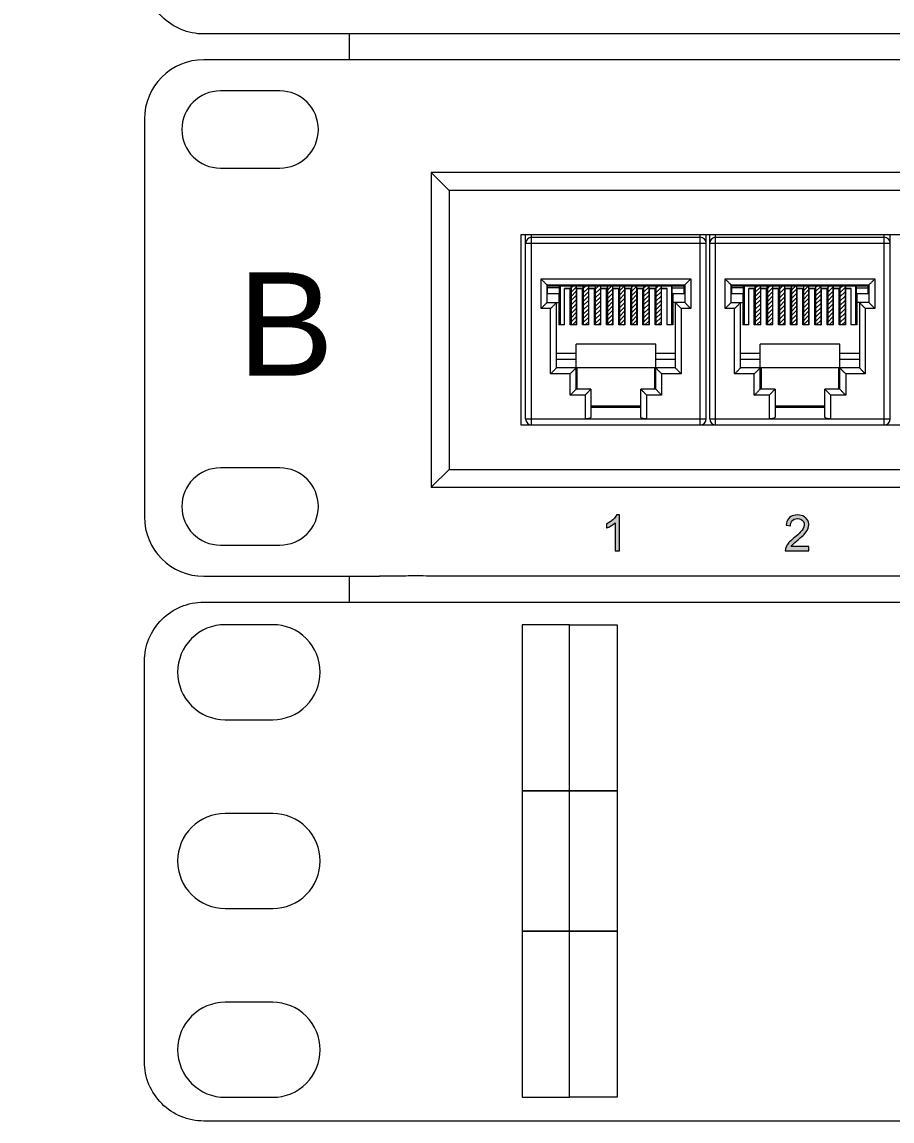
# Model space of a CAD drawing. Header units: millimetres. Extents: x 1256 to 2931, y 3298 to 3694.
# Drawn here: x 1394.53 to 1411.2, y 3572.91 to 3593.99 of the extents above; entities that cross this region are included whole.
import ezdxf

# ---------------------------------------------------------------- set-up
doc = ezdxf.new("R2010")
doc.units = ezdxf.units.MM
doc.layers.get('0').update_dxf_attribs({"color": 250, "lineweight": 5})
for name, color, linetype, lineweight in [('(B) 1U - NVR', 250, 'Continuous', 5), ('(B) 1U - Patch Panel nº', 250, 'Continuous', 5), ('(C)1U - Gestion Cable', 250, 'Continuous', 5), ('Rack 1 - 2', 250, 'Continuous', 5)]:
    doc.layers.add(name, color=color, linetype=linetype, lineweight=lineweight)
doc.styles.get("Standard").update_dxf_attribs({"font": 'Arial.ttf'})
pattern_1 = [(45, (22431.4554, 105.91026), (-0.166441777, 0.166441777), [])]
pattern_2 = [(45, (22445.8194, 105.91026), (-0.166441777, 0.166441777), [])]

# ---------------------------------------------------------------- blocks, each defined once
blk = doc.blocks.new('1U - Patch Panel 24P RJ45')
at = {"layer": '(B) 1U - Patch Panel nº', "lineweight": 5}
h = blk.add_hatch(dxfattribs=at)
h.set_pattern_fill('ANSI31', color=250, scale=0.074137, style=0)
h.set_pattern_definition(pattern_1)
h.paths.add_polyline_path([(23072.856, 717.034), (23072.542, 717.034), (23072.459, 717.026), (23072.459, 713.968), (23072.856, 713.968)])
h = blk.add_hatch(dxfattribs=at)
h.set_pattern_fill('ANSI31', color=250, scale=0.074137, style=0)
h.set_pattern_definition(pattern_1)
h.paths.add_polyline_path([(23073.799, 717.034), (23073.466, 717.034), (23073.402, 717.029), (23073.402, 713.968), (23073.799, 713.968)])
h.paths.add_polyline_path([(23074.738, 717.034), (23074.34, 717.034), (23074.34, 713.968), (23074.738, 713.968)])
h.paths.add_polyline_path([(23075.681, 717.034), (23075.283, 717.034), (23075.283, 713.968), (23075.681, 713.968)])
h.paths.add_polyline_path([(23076.619, 717.034), (23076.221, 717.034), (23076.221, 713.968), (23076.619, 713.968)])
h.paths.add_polyline_path([(23077.165, 713.968), (23077.564, 713.968), (23077.564, 717.034), (23077.165, 717.034)])
h.paths.add_polyline_path([(23078.113, 713.968), (23078.51, 713.968), (23078.51, 717.034), (23078.113, 717.034)])
h = blk.add_hatch(dxfattribs=at)
h.set_pattern_fill('ANSI31', color=250, scale=0.074137, style=0)
h.set_pattern_definition(pattern_1)
h.paths.add_polyline_path([(23079.071, 713.968), (23079.469, 713.968), (23079.469, 717.033), (23079.443, 717.034), (23079.071, 717.034)])
h = blk.add_hatch(dxfattribs=at)
h.set_pattern_fill('ANSI31', color=250, scale=0.074137, style=0)
h.set_pattern_definition(pattern_2)
h.paths.add_polyline_path([(23087.22, 717.034), (23086.906, 717.034), (23086.823, 717.026), (23086.823, 713.968), (23087.22, 713.968)])
h = blk.add_hatch(dxfattribs=at)
h.set_pattern_fill('ANSI31', color=250, scale=0.074137, style=0)
h.set_pattern_definition(pattern_2)
h.paths.add_polyline_path([(23088.163, 717.034), (23087.83, 717.034), (23087.766, 717.029), (23087.766, 713.968), (23088.163, 713.968)])
h.paths.add_polyline_path([(23089.102, 717.034), (23088.704, 717.034), (23088.704, 713.968), (23089.102, 713.968)])
h.paths.add_polyline_path([(23090.045, 717.034), (23089.647, 717.034), (23089.647, 713.968), (23090.045, 713.968)])
h.paths.add_polyline_path([(23090.983, 717.034), (23090.585, 717.034), (23090.585, 713.968), (23090.983, 713.968)])
h.paths.add_polyline_path([(23091.529, 713.968), (23091.928, 713.968), (23091.928, 717.034), (23091.529, 717.034)])
h.paths.add_polyline_path([(23092.477, 713.968), (23092.874, 713.968), (23092.874, 717.034), (23092.477, 717.034)])
h = blk.add_hatch(dxfattribs=at)
h.set_pattern_fill('ANSI31', color=250, scale=0.074137, style=0)
h.set_pattern_definition(pattern_2)
h.paths.add_polyline_path([(23093.435, 713.968), (23093.833, 713.968), (23093.833, 717.033), (23093.807, 717.034), (23093.435, 717.034)])
for points in [[(23075.888, 698.521), (23075.888, 696.345), (23076.229, 696.345), (23076.229, 699.137), (23076.009, 699.137), (23075.972, 699.065), (23075.899, 698.966), (23075.842, 698.9), (23075.778, 698.833), (23075.706, 698.765), (23075.645, 698.713), (23075.579, 698.662), (23075.51, 698.612), (23075.438, 698.565), (23075.364, 698.521), (23075.286, 698.479), (23075.206, 698.439), (23075.206, 698.109), (23075.251, 698.127), (23075.325, 698.158), (23075.401, 698.195), (23075.481, 698.237), (23075.566, 698.285), (23075.62, 698.318), (23075.697, 698.369), (23075.768, 698.419), (23075.831, 698.47)], [(23090.398, 698.792), (23090.501, 698.717), (23090.575, 698.628), (23090.628, 698.509), (23090.645, 698.374), (23090.645, 698.339), (23090.621, 698.219), (23090.568, 698.093), (23090.486, 697.965), (23090.476, 697.951), (23090.415, 697.875), (23090.338, 697.791), (23090.244, 697.699), (23090.137, 697.599), (23090.012, 697.491), (23089.874, 697.374), (23089.817, 697.326), (23089.698, 697.224), (23089.595, 697.128), (23089.506, 697.037), (23089.429, 696.954), (23089.412, 696.934), (23089.326, 696.818), (23089.256, 696.701), (23089.204, 696.584), (23089.175, 696.483), (23089.164, 696.346), (23091, 696.346), (23091, 696.674), (23089.637, 696.674), (23089.69, 696.751), (23089.782, 696.86), (23089.83, 696.908), (23089.915, 696.984), (23090.029, 697.086), (23090.176, 697.209), (23090.207, 697.236), (23090.336, 697.347), (23090.451, 697.449), (23090.55, 697.543), (23090.634, 697.625), (23090.702, 697.699), (23090.796, 697.814), (23090.873, 697.928), (23090.928, 698.039), (23090.951, 698.099), (23090.984, 698.231), (23090.997, 698.367), (23090.993, 698.448), (23090.969, 698.58), (23090.923, 698.702), (23090.854, 698.815), (23090.764, 698.917), (23090.754, 698.925), (23090.655, 699.002), (23090.542, 699.062), (23090.417, 699.104), (23090.281, 699.129), (23090.13, 699.137), (23090.127, 699.137), (23089.976, 699.129), (23089.838, 699.105), (23089.712, 699.063), (23089.599, 699.006), (23089.499, 698.934), (23089.413, 698.843), (23089.342, 698.738), (23089.289, 698.618), (23089.25, 698.484), (23089.228, 698.335), (23089.578, 698.298), (23089.581, 698.348), (23089.603, 698.488), (23089.652, 698.608), (23089.729, 698.707), (23089.749, 698.727), (23089.855, 698.798), (23089.979, 698.841), (23090.129, 698.856), (23090.275, 698.839)]]:
    blk.add_hatch(color=250, dxfattribs=at).paths.add_polyline_path(points)
at = {"layer": '(B) 1U - Patch Panel nº', "color": 250, "lineweight": 5}
for points in [[(23076.229, 699.137), (23076.009, 699.137), (23075.988, 699.097), (23075.947, 699.032), (23075.899, 698.966), (23075.842, 698.9), (23075.778, 698.833), (23075.706, 698.765), (23075.645, 698.713), (23075.579, 698.662), (23075.51, 698.612), (23075.438, 698.565), (23075.364, 698.521)], [(23075.888, 698.521), (23075.888, 696.345), (23076.229, 696.345), (23076.229, 699.137)], [(23090.13, 699.137), (23090.127, 699.137), (23089.976, 699.129), (23089.838, 699.105), (23089.712, 699.063), (23089.599, 699.006), (23089.499, 698.934), (23089.499, 698.934), (23089.413, 698.843), (23089.342, 698.738), (23089.289, 698.618), (23089.25, 698.484), (23089.228, 698.335), (23089.578, 698.298), (23089.581, 698.348), (23089.603, 698.488), (23089.652, 698.608), (23089.729, 698.707), (23089.749, 698.727), (23089.855, 698.798), (23089.979, 698.841), (23090.123, 698.855)], [(23090.764, 698.917), (23090.754, 698.925), (23090.655, 699.002), (23090.542, 699.062), (23090.417, 699.104), (23090.281, 699.129), (23090.13, 699.137)], [(23075.364, 698.521), (23075.286, 698.479), (23075.206, 698.439), (23075.206, 698.109), (23075.251, 698.127), (23075.325, 698.158), (23075.401, 698.195), (23075.481, 698.237), (23075.566, 698.285), (23075.62, 698.318), (23075.697, 698.369), (23075.768, 698.419), (23075.831, 698.47), (23075.888, 698.521)], [(23090.123, 698.855), (23090.134, 698.855), (23090.275, 698.839), (23090.398, 698.792), (23090.501, 698.717), (23090.575, 698.628), (23090.628, 698.509), (23090.645, 698.374), (23090.645, 698.339), (23090.621, 698.219), (23090.568, 698.093), (23090.486, 697.965), (23090.476, 697.951), (23090.415, 697.875), (23090.338, 697.791), (23090.244, 697.699), (23090.137, 697.599), (23090.012, 697.491), (23089.874, 697.374), (23089.817, 697.326), (23089.698, 697.224), (23089.595, 697.128), (23089.506, 697.037), (23089.429, 696.954), (23089.412, 696.934), (23089.326, 696.818), (23089.256, 696.701), (23089.204, 696.584), (23089.175, 696.483), (23089.164, 696.346), (23091, 696.346), (23091, 696.674), (23089.637, 696.674), (23089.69, 696.751), (23089.782, 696.86), (23089.83, 696.908), (23089.915, 696.984), (23090.029, 697.086), (23090.176, 697.209), (23090.207, 697.236), (23090.336, 697.347), (23090.451, 697.449), (23090.55, 697.543), (23090.634, 697.625), (23090.702, 697.699), (23090.796, 697.814), (23090.873, 697.928), (23090.928, 698.039), (23090.951, 698.099), (23090.984, 698.231), (23090.997, 698.367), (23090.993, 698.448), (23090.969, 698.58), (23090.923, 698.702), (23090.854, 698.815), (23090.764, 698.917)]]:
    blk.add_lwpolyline(points, dxfattribs=at)
at = {"color": 250, "linetype": 'Continuous', "lineweight": 5}
for p, q in [((23057.508, 734.668), (23043.792, 734.668)), ((23468.04, 734.668), (23057.508, 734.668)), ((23049.723, 732.235), (23045.09, 732.235)), ((23039.159, 730.034), (23039.159, 698.989)), ((23045.09, 726.211), (23049.723, 726.211)), ((23161.716, 725.864), (23061.539, 725.864)), ((23061.539, 725.864), (23061.539, 701.306)), ((23061.539, 725.864), (23062.929, 724.474)), ((23160.326, 724.474), (23062.929, 724.474)), ((23062.929, 724.474), (23062.929, 702.696)), ((23154.72, 720.999), (23068.536, 720.999)), ((23068.536, 720.999), (23068.536, 706.171)), ((23068.906, 706.635), (23068.906, 720.999)), ((23069.37, 706.171), (23069.37, 720.999)), ((23069.37, 720.813), (23082.529, 720.813)), ((23082.529, 706.171), (23082.529, 720.999)), ((23082.992, 706.635), (23082.992, 720.999)), ((23083.27, 706.635), (23083.27, 720.999)), ((23083.734, 706.171), (23083.734, 720.999)), ((23083.734, 720.813), (23096.893, 720.813)), ((23096.893, 706.171), (23096.893, 720.999)), ((23097.356, 706.635), (23097.356, 720.999)), ((23068.906, 720.35), (23082.992, 720.35)), ((23083.27, 720.35), (23097.356, 720.35)), ((23070.111, 717.558), (23081.788, 717.558)), ((23070.111, 715.253), (23070.111, 717.558)), ((23081.788, 717.558), (23081.788, 715.253)), ((23084.475, 717.558), (23096.152, 717.558)), ((23084.475, 715.253), (23084.475, 717.558)), ((23096.152, 717.558), (23096.152, 715.253)), ((23070.574, 717.095), (23081.324, 717.095)), ((23070.574, 717.095), (23070.574, 717.094)), ((23070.574, 715.716), (23070.574, 717.094)), ((23070.574, 717.034), (23081.324, 717.034)), ((23070.574, 716.82), (23070.621, 716.82)), ((23070.621, 716.41), (23070.621, 717.034)), ((23071.547, 716.874), (23070.621, 716.874)), ((23071.547, 716.41), (23070.621, 716.41)), ((23071.501, 716.41), (23071.501, 713.968)), ((23071.547, 713.968), (23071.547, 717.034)), ((23071.594, 717.034), (23071.594, 713.968)), ((23071.951, 713.968), (23071.951, 716.822)), ((23071.951, 716.822), (23072.386, 716.822)), ((23072.386, 716.818), (23071.951, 716.818)), ((23072.386, 713.968), (23072.386, 716.822)), ((23072.426, 717.034), (23072.426, 713.968)), ((23072.459, 717.034), (23072.459, 713.968)), ((23072.542, 717.034), (23072.459, 717.026)), ((23072.856, 717.034), (23072.856, 713.968)), ((23072.896, 713.968), (23072.896, 716.822)), ((23072.896, 716.822), (23073.331, 716.822)), ((23073.331, 716.818), (23072.896, 716.818)), ((23073.331, 713.968), (23073.331, 716.822)), ((23073.374, 717.034), (23073.374, 713.968)), ((23073.402, 717.034), (23073.402, 713.968)), ((23073.466, 717.034), (23073.402, 717.029)), ((23073.799, 717.034), (23073.799, 713.968)), ((23073.841, 713.968), (23073.841, 716.822)), ((23073.841, 716.822), (23074.277, 716.822)), ((23074.277, 716.818), (23073.841, 716.818)), ((23074.277, 713.968), (23074.277, 716.822)), ((23074.325, 717.034), (23074.325, 713.968)), ((23074.34, 717.034), (23074.34, 713.968)), ((23074.738, 717.034), (23074.738, 713.968)), ((23074.786, 713.968), (23074.786, 716.822)), ((23074.786, 716.822), (23075.222, 716.822)), ((23075.222, 716.818), (23074.786, 716.818)), ((23075.222, 713.968), (23075.222, 716.822)), ((23075.272, 717.034), (23075.272, 713.968)), ((23075.283, 717.034), (23075.283, 713.968)), ((23075.681, 717.034), (23075.681, 713.968)), ((23075.731, 713.968), (23075.731, 716.822)), ((23075.731, 716.822), (23076.167, 716.822)), ((23076.167, 716.818), (23075.731, 716.818)), ((23076.167, 713.968), (23076.167, 716.822)), ((23076.221, 717.034), (23076.221, 713.968)), ((23076.619, 717.034), (23076.619, 713.968)), ((23076.623, 717.034), (23076.623, 713.968)), ((23076.677, 713.968), (23076.677, 716.822)), ((23076.677, 716.822), (23077.112, 716.822)), ((23077.112, 716.818), (23076.677, 716.818)), ((23077.112, 713.968), (23077.112, 716.822)), ((23077.165, 717.034), (23077.165, 713.968)), ((23077.564, 717.034), (23077.564, 713.968)), ((23077.569, 717.034), (23077.569, 713.968)), ((23077.622, 713.968), (23077.622, 716.822)), ((23077.622, 716.822), (23078.058, 716.822)), ((23078.058, 716.818), (23077.622, 716.818)), ((23078.058, 713.968), (23078.058, 716.822)), ((23078.113, 717.034), (23078.113, 713.968)), ((23078.51, 717.034), (23078.51, 713.968)), ((23078.53, 717.034), (23078.53, 713.968)), ((23078.567, 713.968), (23078.567, 716.822)), ((23078.567, 716.822), (23079.003, 716.822)), ((23079.003, 716.818), (23078.567, 716.818)), ((23079.003, 713.968), (23079.003, 716.822)), ((23079.071, 717.034), (23079.071, 713.968)), ((23079.469, 717.033), (23079.443, 717.034)), ((23079.469, 717.036), (23079.469, 717.033)), ((23079.469, 717.034), (23079.469, 713.968)), ((23079.49, 717.034), (23079.49, 713.968)), ((23079.512, 713.968), (23079.512, 716.822)), ((23079.512, 716.822), (23079.948, 716.822)), ((23079.948, 716.818), (23079.512, 716.818)), ((23079.948, 713.968), (23079.948, 716.822)), ((23080.305, 713.968), (23080.305, 717.034)), ((23080.351, 713.968), (23080.351, 717.034)), ((23080.351, 716.874), (23081.278, 716.874)), ((23081.278, 716.41), (23080.351, 716.41)), ((23080.397, 716.41), (23080.397, 713.968)), ((23081.278, 716.41), (23081.278, 717.034)), ((23081.324, 716.82), (23081.278, 716.82)), ((23081.324, 717.095), (23081.324, 717.094)), ((23081.324, 717.094), (23081.324, 715.716)), ((23084.938, 717.095), (23095.688, 717.095)), ((23084.938, 717.095), (23084.938, 717.094)), ((23084.938, 715.716), (23084.938, 717.094)), ((23084.938, 717.034), (23095.688, 717.034)), ((23084.938, 716.82), (23084.985, 716.82)), ((23084.985, 716.41), (23084.985, 717.034)), ((23085.911, 716.874), (23084.985, 716.874)), ((23085.911, 716.41), (23084.985, 716.41)), ((23085.865, 716.41), (23085.865, 713.968)), ((23085.911, 713.968), (23085.911, 717.034)), ((23085.958, 717.034), (23085.958, 713.968)), ((23086.314, 713.968), (23086.314, 716.822)), ((23086.314, 716.822), (23086.75, 716.822)), ((23086.75, 716.818), (23086.314, 716.818)), ((23086.75, 713.968), (23086.75, 716.822)), ((23086.79, 717.034), (23086.79, 713.968)), ((23086.823, 717.034), (23086.823, 713.968)), ((23086.906, 717.034), (23086.823, 717.026)), ((23087.22, 717.034), (23087.22, 713.968)), ((23087.26, 713.968), (23087.26, 716.822)), ((23087.26, 716.822), (23087.695, 716.822)), ((23087.695, 716.818), (23087.26, 716.818)), ((23087.695, 713.968), (23087.695, 716.822)), ((23087.738, 717.034), (23087.738, 713.968)), ((23087.766, 717.034), (23087.766, 713.968)), ((23087.83, 717.034), (23087.766, 717.029)), ((23088.163, 717.034), (23088.163, 713.968)), ((23088.205, 716.822), (23088.641, 716.822)), ((23088.205, 713.968), (23088.205, 716.822)), ((23088.641, 716.818), (23088.205, 716.818)), ((23088.641, 713.968), (23088.641, 716.822)), ((23088.689, 717.034), (23088.689, 713.968)), ((23088.704, 717.034), (23088.704, 713.968)), ((23089.102, 717.034), (23089.102, 713.968)), ((23089.15, 713.968), (23089.15, 716.822)), ((23089.15, 716.822), (23089.586, 716.822)), ((23089.586, 716.818), (23089.15, 716.818)), ((23089.586, 713.968), (23089.586, 716.822)), ((23089.636, 717.034), (23089.636, 713.968)), ((23089.647, 717.034), (23089.647, 713.968)), ((23090.045, 717.034), (23090.045, 713.968)), ((23090.095, 713.968), (23090.095, 716.822)), ((23090.095, 716.822), (23090.531, 716.822)), ((23090.531, 716.818), (23090.095, 716.818)), ((23090.531, 713.968), (23090.531, 716.822)), ((23090.585, 717.034), (23090.585, 713.968)), ((23090.983, 717.034), (23090.983, 713.968)), ((23090.987, 717.034), (23090.987, 713.968)), ((23091.041, 713.968), (23091.041, 716.822)), ((23091.041, 716.822), (23091.476, 716.822)), ((23091.476, 716.818), (23091.041, 716.818)), ((23091.476, 713.968), (23091.476, 716.822)), ((23091.529, 717.034), (23091.529, 713.968)), ((23091.928, 717.034), (23091.928, 713.968)), ((23091.933, 717.034), (23091.933, 713.968)), ((23091.986, 713.968), (23091.986, 716.822)), ((23091.986, 716.822), (23092.422, 716.822)), ((23092.422, 716.818), (23091.986, 716.818)), ((23092.422, 713.968), (23092.422, 716.822)), ((23092.477, 717.034), (23092.477, 713.968)), ((23092.874, 717.034), (23092.874, 713.968)), ((23092.894, 717.034), (23092.894, 713.968)), ((23092.931, 713.968), (23092.931, 716.822)), ((23092.931, 716.822), (23093.367, 716.822)), ((23093.367, 716.818), (23092.931, 716.818)), ((23093.367, 713.968), (23093.367, 716.822)), ((23093.435, 717.034), (23093.435, 713.968)), ((23093.833, 717.033), (23093.807, 717.034)), ((23093.833, 717.036), (23093.833, 717.033)), ((23093.833, 717.034), (23093.833, 713.968)), ((23093.854, 717.034), (23093.854, 713.968)), ((23093.876, 713.968), (23093.876, 716.822)), ((23093.876, 716.822), (23094.312, 716.822)), ((23094.312, 716.818), (23093.876, 716.818)), ((23094.312, 713.968), (23094.312, 716.822)), ((23094.669, 713.968), (23094.669, 717.034)), ((23094.715, 713.968), (23094.715, 717.034)), ((23094.715, 716.874), (23095.642, 716.874)), ((23095.642, 716.41), (23094.715, 716.41)), ((23094.761, 716.41), (23094.761, 713.968)), ((23095.642, 716.41), (23095.642, 717.034)), ((23095.688, 716.82), (23095.642, 716.82)), ((23095.688, 717.095), (23095.688, 717.094)), ((23095.688, 717.094), (23095.688, 715.716)), ((23070.574, 715.716), (23071.501, 715.716)), ((23071.316, 710.619), (23071.316, 715.716)), ((23081.324, 715.716), (23080.397, 715.716)), ((23080.583, 715.716), (23080.583, 710.619)), ((23084.938, 715.716), (23085.865, 715.716)), ((23085.68, 710.619), (23085.68, 715.716)), ((23095.688, 715.716), (23094.761, 715.716)), ((23094.947, 715.716), (23094.947, 710.619)), ((23070.852, 715.253), (23070.111, 715.253)), ((23070.852, 710.156), (23070.852, 715.253)), ((23081.046, 715.253), (23081.046, 710.156)), ((23081.788, 715.253), (23081.046, 715.253)), ((23085.216, 715.253), (23084.475, 715.253)), ((23085.216, 710.156), (23085.216, 715.253)), ((23095.41, 715.253), (23095.41, 710.156)), ((23096.152, 715.253), (23095.41, 715.253)), ((23071.951, 713.968), (23071.501, 713.968)), ((23072.896, 713.968), (23072.386, 713.968)), ((23073.841, 713.968), (23073.331, 713.968)), ((23074.786, 713.968), (23074.277, 713.968)), ((23075.731, 713.968), (23075.222, 713.968)), ((23076.677, 713.968), (23076.167, 713.968)), ((23077.622, 713.968), (23077.112, 713.968)), ((23078.567, 713.968), (23078.058, 713.968)), ((23079.512, 713.968), (23079.003, 713.968)), ((23080.397, 713.968), (23079.948, 713.968)), ((23086.314, 713.968), (23085.865, 713.968)), ((23087.26, 713.968), (23086.75, 713.968)), ((23088.205, 713.968), (23087.695, 713.968)), ((23089.15, 713.968), (23088.641, 713.968)), ((23090.095, 713.968), (23089.586, 713.968)), ((23091.041, 713.968), (23090.531, 713.968)), ((23091.986, 713.968), (23091.476, 713.968)), ((23092.931, 713.968), (23092.422, 713.968)), ((23093.876, 713.968), (23093.367, 713.968)), ((23094.761, 713.968), (23094.312, 713.968)), ((23079.054, 712.473), (23072.845, 712.473)), ((23072.845, 708.951), (23072.845, 712.473)), ((23079.054, 708.951), (23079.054, 712.473)), ((23093.418, 712.473), (23087.209, 712.473)), ((23087.209, 708.951), (23087.209, 712.473)), ((23093.418, 708.951), (23093.418, 712.473)), ((23072.845, 711.731), (23071.316, 711.731)), ((23072.845, 711.268), (23071.316, 711.268)), ((23080.583, 711.731), (23079.054, 711.731)), ((23080.583, 711.268), (23079.054, 711.268)), ((23087.209, 711.731), (23085.68, 711.731)), ((23087.209, 711.268), (23085.68, 711.268)), ((23094.947, 711.731), (23093.418, 711.731)), ((23094.947, 711.268), (23093.418, 711.268)), ((23080.583, 710.619), (23071.316, 710.619)), ((23072.863, 710.619), (23072.863, 708.951)), ((23072.909, 710.619), (23072.909, 708.951)), ((23078.989, 708.951), (23078.989, 710.619)), ((23079.035, 708.951), (23079.035, 710.619)), ((23094.947, 710.619), (23085.68, 710.619)), ((23087.227, 710.619), (23087.227, 708.951)), ((23087.273, 710.619), (23087.273, 708.951)), ((23093.353, 708.951), (23093.353, 710.619)), ((23093.399, 708.951), (23093.399, 710.619)), ((23072.381, 710.156), (23070.852, 710.156)), ((23072.381, 708.488), (23072.381, 710.156)), ((23079.517, 710.156), (23079.517, 708.488)), ((23081.046, 710.156), (23079.517, 710.156)), ((23086.745, 710.156), (23085.216, 710.156)), ((23086.745, 708.488), (23086.745, 710.156)), ((23093.881, 710.156), (23093.881, 708.488)), ((23095.41, 710.156), (23093.881, 710.156)), ((23074.003, 708.951), (23072.845, 708.951)), ((23074.003, 708.951), (23074.003, 706.771)), ((23079.054, 708.951), (23077.895, 708.951)), ((23077.895, 706.771), (23077.895, 708.951)), ((23088.367, 708.951), (23087.209, 708.951)), ((23088.367, 708.951), (23088.367, 706.771)), ((23092.259, 706.771), (23092.259, 708.951)), ((23093.418, 708.951), (23092.259, 708.951)), ((23073.54, 708.488), (23072.381, 708.488)), ((23073.54, 708.488), (23073.54, 706.635)), ((23078.359, 706.635), (23078.359, 708.488)), ((23079.517, 708.488), (23078.359, 708.488)), ((23087.904, 708.488), (23086.745, 708.488)), ((23087.904, 708.488), (23087.904, 706.635)), ((23092.723, 706.635), (23092.723, 708.488)), ((23093.881, 708.488), (23092.723, 708.488)), ((23074.003, 707.654), (23077.895, 707.654)), ((23074.003, 707.608), (23077.895, 707.608)), ((23074.003, 707.561), (23077.895, 707.561)), ((23088.367, 707.654), (23092.259, 707.654)), ((23088.367, 707.608), (23092.259, 707.608)), ((23088.367, 707.561), (23092.259, 707.561)), ((23068.536, 706.171), (23154.72, 706.171)), ((23068.906, 706.635), (23082.992, 706.635)), ((23083.27, 706.635), (23097.356, 706.635)), ((23049.723, 702.812), (23045.09, 702.812)), ((23061.539, 701.306), (23062.929, 702.696)), ((23062.929, 702.696), (23160.326, 702.696)), ((23061.539, 701.306), (23161.716, 701.306)), ((23045.09, 696.788), (23049.723, 696.788)), ((23043.792, 694.356), (23057.508, 694.356)), ((23463.87, 694.356), (23061.678, 694.356))]:
    blk.add_line(p, q, dxfattribs=at)
for centre, radius, start, end in [((23043.792, 730.034), 4.634, 90, 180), ((23045.09, 729.223), 3.012, 90, 270), ((23049.723, 729.223), 3.012, 270, 90), ((23069.37, 720.35), 0.463, 90, 180), ((23082.529, 720.35), 0.463, 0, 90), ((23083.734, 720.35), 0.463, 90, 180), ((23096.893, 720.35), 0.463, 0, 90), ((23069.37, 706.635), 0.463, 180, 270), ((23082.529, 706.635), 0.463, 270, 0), ((23083.734, 706.635), 0.463, 180, 270), ((23096.893, 706.635), 0.463, 270, 0), ((23045.09, 699.8), 3.012, 90, 270), ((23049.723, 699.8), 3.012, 270, 90), ((23043.792, 698.989), 4.634, 180, 270)]:
    blk.add_arc(centre, radius, start, end, dxfattribs=at)
for points, start_tangent, end_tangent in [([(23070.574, 717.095), (23070.558, 717.111), (23070.519, 717.149), (23070.467, 717.202), (23070.404, 717.265), (23070.334, 717.334), (23070.261, 717.408), (23070.186, 717.483), (23070.111, 717.558)], (-0.707107, 0.707107), (-0.707107, 0.707107)), ([(23081.324, 717.095), (23081.341, 717.111), (23081.379, 717.149), (23081.432, 717.202), (23081.495, 717.265), (23081.564, 717.334), (23081.638, 717.408), (23081.713, 717.483), (23081.788, 717.558)], (0.707107, 0.707107), (0.707107, 0.707107)), ([(23084.938, 717.095), (23084.922, 717.111), (23084.883, 717.149), (23084.831, 717.202), (23084.768, 717.265), (23084.698, 717.334), (23084.625, 717.408), (23084.55, 717.483), (23084.475, 717.558)], (-0.707107, 0.707107), (-0.707107, 0.707107)), ([(23095.688, 717.095), (23095.705, 717.111), (23095.743, 717.149), (23095.796, 717.202), (23095.859, 717.265), (23095.928, 717.334), (23096.002, 717.408), (23096.077, 717.483), (23096.152, 717.558)], (0.707107, 0.707107), (0.707107, 0.707107)), ([(23070.111, 715.253), (23070.186, 715.328), (23070.263, 715.405), (23070.337, 715.479), (23070.407, 715.549), (23070.47, 715.612), (23070.523, 715.665), (23070.56, 715.702), (23070.574, 715.716)], (0.707107, 0.707107), (0.707107, 0.707107)), ([(23070.852, 715.253), (23070.928, 715.328), (23071.004, 715.405), (23071.078, 715.479), (23071.149, 715.549), (23071.212, 715.612), (23071.264, 715.665), (23071.301, 715.702), (23071.316, 715.716)], (0.707107, 0.707107), (0.707107, 0.707107)), ([(23081.046, 715.253), (23080.971, 715.328), (23080.895, 715.405), (23080.82, 715.479), (23080.75, 715.549), (23080.687, 715.612), (23080.634, 715.665), (23080.597, 715.702), (23080.583, 715.716)], (-0.707107, 0.707107), (-0.707107, 0.707107)), ([(23081.788, 715.253), (23081.712, 715.328), (23081.636, 715.405), (23081.561, 715.479), (23081.491, 715.549), (23081.428, 715.612), (23081.376, 715.665), (23081.338, 715.702), (23081.324, 715.716)], (-0.707107, 0.707107), (-0.707107, 0.707107)), ([(23084.475, 715.253), (23084.55, 715.328), (23084.627, 715.405), (23084.701, 715.479), (23084.771, 715.549), (23084.834, 715.612), (23084.887, 715.665), (23084.924, 715.702), (23084.938, 715.716)], (0.707107, 0.707107), (0.707107, 0.707107)), ([(23085.216, 715.253), (23085.292, 715.328), (23085.368, 715.405), (23085.442, 715.479), (23085.513, 715.549), (23085.576, 715.612), (23085.628, 715.665), (23085.665, 715.702), (23085.68, 715.716)], (0.707107, 0.707107), (0.707107, 0.707107)), ([(23095.41, 715.253), (23095.335, 715.328), (23095.259, 715.405), (23095.184, 715.479), (23095.114, 715.549), (23095.051, 715.612), (23094.998, 715.665), (23094.961, 715.702), (23094.947, 715.716)], (-0.707107, 0.707107), (-0.707107, 0.707107)), ([(23096.152, 715.253), (23096.076, 715.328), (23096, 715.405), (23095.925, 715.479), (23095.855, 715.549), (23095.792, 715.612), (23095.74, 715.665), (23095.702, 715.702), (23095.688, 715.716)], (-0.707107, 0.707107), (-0.707107, 0.707107)), ([(23070.852, 710.156), (23070.928, 710.231), (23071.004, 710.308), (23071.078, 710.382), (23071.149, 710.452), (23071.212, 710.515), (23071.264, 710.568), (23071.301, 710.605), (23071.316, 710.619)], (0.707107, 0.707107), (0.707107, 0.707107)), ([(23072.381, 710.156), (23072.457, 710.231), (23072.533, 710.308), (23072.607, 710.382), (23072.678, 710.452), (23072.741, 710.515), (23072.793, 710.568), (23072.831, 710.605), (23072.845, 710.619)], (0.707107, 0.707107), (0.707107, 0.707107)), ([(23079.517, 710.156), (23079.442, 710.231), (23079.366, 710.308), (23079.291, 710.382), (23079.221, 710.452), (23079.158, 710.515), (23079.105, 710.568), (23079.068, 710.605), (23079.054, 710.619)], (-0.707107, 0.707107), (-0.707107, 0.707107)), ([(23081.046, 710.156), (23080.971, 710.231), (23080.895, 710.308), (23080.82, 710.382), (23080.75, 710.452), (23080.687, 710.515), (23080.634, 710.568), (23080.597, 710.605), (23080.583, 710.619)], (-0.707107, 0.707107), (-0.707107, 0.707107)), ([(23085.216, 710.156), (23085.292, 710.231), (23085.368, 710.308), (23085.442, 710.382), (23085.513, 710.452), (23085.576, 710.515), (23085.628, 710.568), (23085.665, 710.605), (23085.68, 710.619)], (0.707107, 0.707107), (0.707107, 0.707107)), ([(23086.745, 710.156), (23086.821, 710.231), (23086.897, 710.308), (23086.971, 710.382), (23087.042, 710.452), (23087.105, 710.515), (23087.157, 710.568), (23087.195, 710.605), (23087.209, 710.619)], (0.707107, 0.707107), (0.707107, 0.707107)), ([(23093.881, 710.156), (23093.806, 710.231), (23093.73, 710.308), (23093.655, 710.382), (23093.585, 710.452), (23093.522, 710.515), (23093.469, 710.568), (23093.432, 710.605), (23093.418, 710.619)], (-0.707107, 0.707107), (-0.707107, 0.707107)), ([(23095.41, 710.156), (23095.335, 710.231), (23095.259, 710.308), (23095.184, 710.382), (23095.114, 710.452), (23095.051, 710.515), (23094.998, 710.568), (23094.961, 710.605), (23094.947, 710.619)], (-0.707107, 0.707107), (-0.707107, 0.707107)), ([(23072.381, 708.488), (23072.457, 708.563), (23072.533, 708.64), (23072.607, 708.714), (23072.678, 708.784), (23072.741, 708.847), (23072.793, 708.9), (23072.831, 708.937), (23072.845, 708.951)], (0.707107, 0.707107), (0.707107, 0.707107)), ([(23073.54, 708.488), (23073.615, 708.563), (23073.691, 708.64), (23073.766, 708.714), (23073.836, 708.784), (23073.899, 708.847), (23073.952, 708.9), (23073.989, 708.937), (23074.003, 708.951)], (0.707107, 0.707107), (0.707107, 0.707107)), ([(23078.359, 708.488), (23078.283, 708.563), (23078.207, 708.64), (23078.133, 708.714), (23078.062, 708.784), (23077.999, 708.847), (23077.947, 708.9), (23077.91, 708.937), (23077.895, 708.951)], (-0.707107, 0.707107), (-0.707107, 0.707107)), ([(23079.517, 708.488), (23079.442, 708.563), (23079.366, 708.64), (23079.291, 708.714), (23079.221, 708.784), (23079.158, 708.847), (23079.105, 708.9), (23079.068, 708.937), (23079.054, 708.951)], (-0.707107, 0.707107), (-0.707107, 0.707107)), ([(23086.745, 708.488), (23086.821, 708.563), (23086.897, 708.64), (23086.971, 708.714), (23087.042, 708.784), (23087.105, 708.847), (23087.157, 708.9), (23087.195, 708.937), (23087.209, 708.951)], (0.707107, 0.707107), (0.707107, 0.707107)), ([(23087.904, 708.488), (23087.979, 708.563), (23088.055, 708.64), (23088.13, 708.714), (23088.2, 708.784), (23088.263, 708.847), (23088.316, 708.9), (23088.353, 708.937), (23088.367, 708.951)], (0.707107, 0.707107), (0.707107, 0.707107)), ([(23092.723, 708.488), (23092.647, 708.563), (23092.571, 708.64), (23092.497, 708.714), (23092.426, 708.784), (23092.363, 708.847), (23092.311, 708.9), (23092.274, 708.937), (23092.259, 708.951)], (-0.707107, 0.707107), (-0.707107, 0.707107)), ([(23093.881, 708.488), (23093.806, 708.563), (23093.73, 708.64), (23093.655, 708.714), (23093.585, 708.784), (23093.522, 708.847), (23093.469, 708.9), (23093.432, 708.937), (23093.418, 708.951)], (-0.707107, 0.707107), (-0.707107, 0.707107)), ([(23074.003, 706.771), (23073.987, 706.735), (23073.94, 706.702), (23073.865, 706.674), (23073.769, 706.652), (23073.656, 706.639), (23073.54, 706.635)], (0, -1), (-1, 0)), ([(23078.359, 706.635), (23078.242, 706.639), (23078.129, 706.652), (23078.033, 706.674), (23077.959, 706.702), (23077.911, 706.735), (23077.895, 706.771)], (-1, 0), (0, 1)), ([(23088.367, 706.771), (23088.351, 706.735), (23088.304, 706.702), (23088.229, 706.674), (23088.133, 706.652), (23088.02, 706.639), (23087.904, 706.635)], (0, -1), (-1, 0)), ([(23092.723, 706.635), (23092.606, 706.639), (23092.493, 706.652), (23092.397, 706.674), (23092.323, 706.702), (23092.275, 706.735), (23092.259, 706.771)], (-1, 0), (0, 1)), ([(23061.678, 694.36), (23060.671, 694.379), (23059.183, 694.37), (23057.508, 694.356)], (-0.999429, 0.033791), (-1, -0.000961))]:
    blk.add_spline(points, degree=3, dxfattribs=dict(at, start_tangent=start_tangent, end_tangent=end_tangent))
blk = doc.blocks.new('1U - Peine Cable Rack')
at = {"layer": '(C)1U - Gestion Cable'}
for points in [[(-5.8, 37.7), (466.8, 37.7, -0.414214), (471.8, 32.7), (471.8, -1, -0.414214), (466.8, -6), (-5.8, -6, -0.414214), (-10.8, -1), (-10.8, 32.7, -0.414214)], [(-4, 27.8), (0, 27.8, 0.414214), (4, 31.8), (4, 31.8, 0.414214), (0, 35.8), (-4, 35.8, 0.414214), (-8, 31.8), (-8, 31.8, 0.414214)], [(-4, 11.9), (0, 11.9, 0.414214), (4, 15.9), (4, 15.9, 0.414214), (0, 19.9), (-4, 19.9, 0.414214), (-8, 15.9), (-8, 15.9, 0.414214)], [(-4, -4), (0, -4, 0.414214), (4, 0), (4, 0, 0.414214), (0, 4), (-4, 4, 0.414214), (-8, 0), (-8, 0, 0.414214)]]:
    blk.add_lwpolyline(points, format="xyb", close=True, dxfattribs=at)
for points in [[(25, 35.8), (21, 35.8), (21, 21.8), (25, 21.8)], [(25, 35.8), (29, 35.8), (29, 21.8), (25, 21.8)], [(25, 21.8), (21, 21.8), (21, 10), (25, 10)], [(25, 21.8), (29, 21.8), (29, 10), (25, 10)], [(25, 10), (21, 10), (21, -4), (25, -4)], [(25, 10), (29, 10), (29, -4), (25, -4)]]:
    blk.add_lwpolyline(points, close=True, dxfattribs=at)

msp = doc.modelspace()

# ---------------------------------------------------------------- linework, layer by layer
at = {"layer": '(B) 1U - NVR'}
msp.add_circle((1451.756, 3619.581), 74.337, dxfattribs=at)
at = {"layer": 'Rack 1 - 2'}
for p, q in [((1400.795, 3593.762), (1400.795, 3593.264)), ((1400.795, 3583.359), (1400.795, 3582.864))]:
    msp.add_line(p, q, dxfattribs=at)

# ---------------------------------------------------------------- block references
for name, p, xscale, yscale, zscale in [('1U - Peine Cable Rack', (1399.331, 3595.125), 0.2277103047353735, 0.2277103047353735, 0.2277103047353735), ('1U - Patch Panel 24P RJ45', (-4263.603, 3412.764), 0.2456893006503179, 0.2456893006503179, 0.2456893006503179), ('1U - Peine Cable Rack', (1399.331, 3574.279), 0.2277103047353735, 0.2277103047353735, 0.2277103047353735)]:
    msp.add_blockref(name, p, dxfattribs=dict(xscale=xscale, yscale=yscale, zscale=zscale))

# ---------------------------------------------------------------- texts
at = {"layer": '(B) 1U - NVR', "insert": (1398.416, 3589.186), "char_height": 1.9818, "attachment_point": 1}
msp.add_mtext_dynamic_manual_height_columns('\\pi0.24266;B', width=1.9818, gutter_width=24.773, heights=[1.982], dxfattribs=at)

doc.saveas('drawing.dxf')
